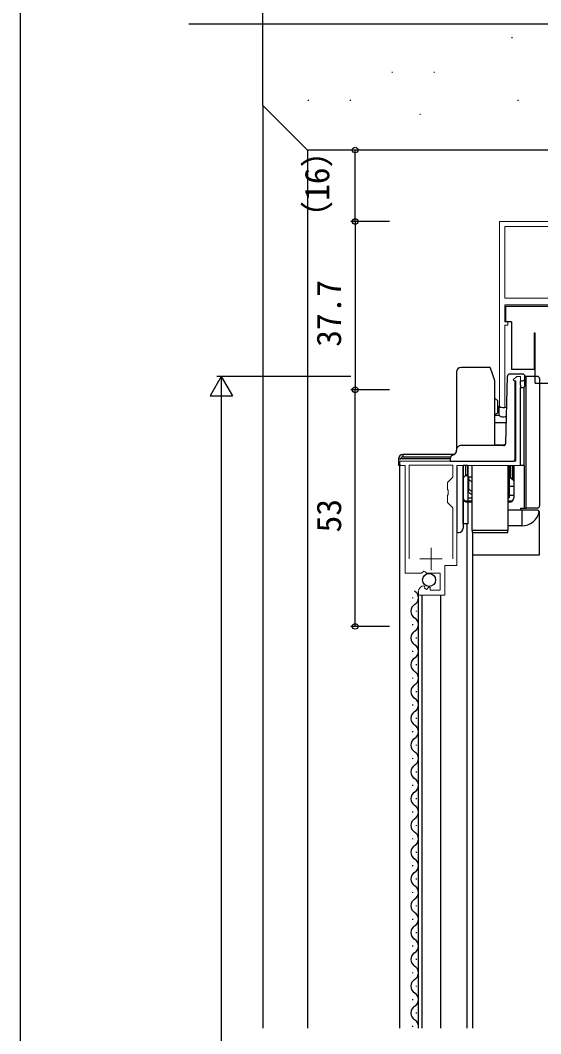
# Model space of a CAD drawing. Units: millimetres, scale not verified. Extents: x -437 to 438, y -331 to 329.
# Drawn here: x -436.8 to -320.2, y -22.6 to 204.5 of the extents above; entities that cross this region are included whole.
import ezdxf
from ezdxf.enums import TextEntityAlignment as Align

# ---------------------------------------------------------------- set-up
doc = ezdxf.new("R2010")
doc.units = ezdxf.units.MM
doc.header["$LTSCALE"] = 2
doc.layers.add('0-2_YKK_11', color=7, linetype='Continuous', lineweight=18)
for name, color, linetype in [('0-4_YKK_12', 2, 'Continuous'), ('0-5_YKK_13', 4, 'Continuous'), ('0-7_YKK_D', 6, 'Continuous'), ('0-8_YKK_ZWAK', 7, 'Continuous'), ('0-9_YSS_K', 3, 'Continuous'), ('0-A_YSS_KE', 3, 'Continuous')]:
    doc.layers.add(name, color=color, linetype=linetype)
doc.styles.add('ＭＳ ゴシック', font='')
doc.styles.get('ＭＳ ゴシック').set_extended_font_data('MS Gothic')

msp = doc.modelspace()

# ---------------------------------------------------------------- linework, layer by layer
at = {"layer": '0-2_YKK_11'}
for p, q in [((-344.8, 86.3), (-344.8, 81.3)), ((-347.3, 83.8), (-342.3, 83.8))]:
    msp.add_line(p, q, dxfattribs=at)
at = {"layer": '0-2_YKK_11', "color": 211}
for points in [[(-309.2, 140.7), (-328.3, 140.7), (-328.3, 136.9), (-327.6, 136.9), (-327.6, 136.2), (-328.3, 136.2), (-328.3, 117.7), (-329.5, 117.7), (-329.5, 159.4), (-306.2, 159.4)], [(-304.773, 142.2), (-328.3, 142.2), (-328.3, 158.3), (-309.1, 158.3), (-309.1, 155.7), (-301, 155.7), (-301, 147.877)]]:
    msp.add_lwpolyline(points, dxfattribs=at)
at = {"layer": '0-2_YKK_11'}
for points in [[(-347.6, 76.505), (-347.6, 75.7), (-341.7, 75.7), (-341.7, 82.3), (-339, 82.3), (-339, 104.7), (-324.8, 104.7), (-324.8, 124.7), (-325.6, 124.7), (-326.4, 123.9), (-326.2, 123.7), (-325.8, 123.7), (-325.8, 105.7)], [(-325.8, 105.7), (-351.8, 105.7), (-351.8, 104.7), (-350.6, 104.7), (-350.6, 80.6), (-346.969, 80.6), (-346.429, 81.053), (-346.1, 80.9), (-345.8, 80.6), (-342.8, 80.6), (-342.8, 76.8), (-345, 76.8), (-345, 77.434), (-345.247, 77.536), (-345.824, 76.959), (-346.292, 77.229), (-346.207, 77.548), (-346.418, 77.799)], [(-339.9, 83.8), (-339.9, 95.25), (-341.1, 96.45), (-341.1, 98.029), (-340.957, 98.221), (-340.957, 99.179), (-341.1, 99.371), (-341.1, 100.95), (-339.9, 102.15), (-339.9, 104.8), (-349.7, 104.8), (-349.7, 83.8)]]:
    msp.add_lwpolyline(points, dxfattribs=at)
msp.add_arc((-346.3, 76.505), 1.3, 95.2159, 180.00002, dxfattribs=at)
at = {"layer": '0-4_YKK_12'}
for p, q in [((-351.8, -21.301), (-351.8, 104.7)), ((-336.7, -21.301), (-336.7, 91.7)), ((-335.5, 89.697), (-335.5, -21.301)), ((-348.86, 74.993), (-348.86, 75.193)), ((-347.6, -21.301), (-347.6, 76.507)), ((-346.8, -21.301), (-346.8, 75.7)), ((-342.6, -21.301), (-342.6, 75.7)), ((-348.1, 71.993), (-348.1, 72.193)), ((-348.86, 68.993), (-348.86, 69.193)), ((-348.1, 65.993), (-348.1, 66.193)), ((-348.86, 62.993), (-348.86, 63.193)), ((-348.1, 59.993), (-348.1, 60.193)), ((-348.86, 56.993), (-348.86, 57.193)), ((-348.1, 53.993), (-348.1, 54.193)), ((-348.86, 50.993), (-348.86, 51.193)), ((-348.1, 47.993), (-348.1, 48.193)), ((-348.86, 44.993), (-348.86, 45.193)), ((-348.1, 41.993), (-348.1, 42.193)), ((-348.86, 38.993), (-348.86, 39.193)), ((-348.1, 35.993), (-348.1, 36.193)), ((-348.86, 32.993), (-348.86, 33.193)), ((-348.1, 29.993), (-348.1, 30.193)), ((-348.86, 26.993), (-348.86, 27.193)), ((-348.1, 23.993), (-348.1, 24.193)), ((-348.86, 20.993), (-348.86, 21.193)), ((-348.1, 17.993), (-348.1, 18.193)), ((-348.86, 14.993), (-348.86, 15.193)), ((-348.1, 11.993), (-348.1, 12.193)), ((-348.86, 8.993), (-348.86, 9.193)), ((-348.1, 5.993), (-348.1, 6.193)), ((-348.86, 2.993), (-348.86, 3.193)), ((-348.1, -0.007), (-348.1, 0.193)), ((-348.86, -3.007), (-348.86, -2.807)), ((-348.1, -6.007), (-348.1, -5.807)), ((-348.86, -9.007), (-348.86, -8.807)), ((-348.1, -12.007), (-348.1, -11.807)), ((-348.86, -15.007), (-348.86, -14.807)), ((-348.1, -18.007), (-348.1, -17.807)), ((-348.86, -21.007), (-348.86, -20.807))]:
    msp.add_line(p, q, dxfattribs=at)
for centre, start, end in [((-349.318, 75.093), 299.20255, 60.79746), ((-347.642, 72.093), 119.20255, 240.79746), ((-349.318, 69.093), 299.20255, 60.79746), ((-347.642, 66.093), 119.20255, 240.79746), ((-349.318, 63.093), 299.20255, 60.79746), ((-347.642, 60.093), 119.20255, 240.79746), ((-349.318, 57.093), 299.20255, 60.79746), ((-347.642, 54.093), 119.20255, 240.79746), ((-349.318, 51.093), 299.20255, 60.79746), ((-347.642, 48.093), 119.20255, 240.79746), ((-349.318, 45.093), 299.20255, 60.79746), ((-347.642, 42.093), 119.20255, 240.79746), ((-349.318, 39.093), 299.20255, 60.79746), ((-347.642, 36.093), 119.20255, 240.79746), ((-349.318, 33.093), 299.20255, 60.79746), ((-347.642, 30.093), 119.20255, 240.79746), ((-349.318, 27.093), 299.20255, 60.79746), ((-347.642, 24.093), 119.20255, 240.79746), ((-349.318, 21.093), 299.20255, 60.79746), ((-347.642, 18.093), 119.20255, 240.79746), ((-349.318, 15.093), 299.20255, 60.79746), ((-347.642, 12.093), 119.20255, 240.79746), ((-349.318, 9.093), 299.20255, 60.79746), ((-347.642, 6.093), 119.20255, 240.79746), ((-349.318, 3.093), 299.20255, 60.79746), ((-347.642, 0.093), 119.20255, 240.79746), ((-349.318, -2.907), 299.20255, 60.79746), ((-347.642, -5.907), 119.20255, 240.79746), ((-349.318, -8.907), 299.20255, 60.79746), ((-347.642, -11.907), 119.20255, 240.79746), ((-349.318, -14.907), 299.20255, 60.79746), ((-347.642, -17.907), 119.20255, 240.79746), ((-349.318, -20.907), 346.74301, 60.79746)]:
    msp.add_arc(centre, 1.718, start, end, dxfattribs=at)
at = {"layer": '0-5_YKK_13'}
for p, q in [((-328.1, 136.9), (-328.1, 140.4)), ((-326.8, 136.9), (-328.1, 136.9)), ((-326.8, 136.9), (-326.8, 126.2)), ((-321.5, 134.4), (-321.7, 134.4)), ((-321.7, 134.4), (-321.7, 126.2)), ((-321.5, 123.2), (-321.5, 134.4)), ((-339.1, 125.697), (-339.1, 108.197)), ((-331.592, 126.697), (-338.1, 126.697)), ((-331.228, 125.697), (-331.592, 126.697)), ((-326.937, 125.197), (-327.212, 125.197)), ((-326.981, 125.197), (-327.212, 125.197)), ((-324.3, 125.197), (-326.937, 125.197)), ((-321.7, 126.2), (-326.8, 126.2)), ((-328.088, 109.686), (-327.712, 124.71)), ((-326, 106.197), (-326, 123.697)), ((-324.8, 123.697), (-324.3, 123.697)), ((-324.8, 122.697), (-324.8, 123.697)), ((-323.5, 124.7), (-323.8, 124.7)), ((-323.8, 124.197), (-323.8, 124.697)), ((-323.8, 122.697), (-323.8, 124.197)), ((-321, 124.7), (-323.5, 124.7)), ((-323.5, 95.2), (-323.5, 124.7)), ((-321.5, 123.2), (-309.9, 123.2)), ((-320.5, 124.2), (-320.5, 95.7)), ((-324.8, 104.7), (-324.8, 122.197)), ((-330.5, 119.85), (-329.85, 119.2)), ((-330.5, 116.189), (-329.85, 116.564)), ((-330.5, 115.986), (-329.583, 115.986)), ((-329.85, 118), (-329.583, 118)), ((-330.5, 114.386), (-327.97, 114.386)), ((-328.53, 109.197), (-338.1, 109.197)), ((-330.5, 109.345), (-328.45, 109.345)), ((-339.674, 107.2), (-351.1, 107.2)), ((-352.1, 106.2), (-351.6, 106.2)), ((-352.1, 106.2), (-352.1, 104.7)), ((-351.6, 104.7), (-352.1, 104.7)), ((-340.5, 106.2), (-351.6, 106.2)), ((-340.5, 106.197), (-340.5, 105.697)), ((-340.5, 105.7), (-326.5, 105.697)), ((-336.6, 104.7), (-337.6, 104.7)), ((-337.6, 104.697), (-337.6, 91.7)), ((-337.6, 91.697), (-337.6, 104.697)), ((-337.1, 104.697), (-337.1, 102.5)), ((-336.6, 104.697), (-336.6, 91.7)), ((-335.6, 90.197), (-335.6, 104.697)), ((-327.6, 104.697), (-327.6, 90.197)), ((-327.45, 103.1), (-327.45, 104.697)), ((-327.3, 104.697), (-327.3, 97.5)), ((-327, 104.697), (-327, 102)), ((-326.55, 104.697), (-326.55, 101.65)), ((-326.3, 105.739), (-326.3, 105.697)), ((-326.3, 104.7), (-326.3, 97.503)), ((-324, 104.7), (-323.933, 104.7)), ((-339, 104.397), (-339, 91.697)), ((-337.1, 102.5), (-337.6, 102)), ((-337.1, 102.5), (-336.6, 102.5)), ((-327.45, 103.1), (-327.6, 103.1)), ((-327.45, 101.626), (-327.45, 103.1)), ((-335.6, 102.1), (-336.6, 102.1)), ((-336.45, 102.1), (-336.45, 99.956)), ((-336.45, 99.172), (-336.45, 99.956)), ((-327.45, 101.626), (-327.45, 99.172)), ((-327, 102.1), (-327.3, 102.1)), ((-327.3, 102), (-327, 102)), ((-327.3, 101.6), (-327.3, 97.672)), ((-326.3, 100), (-327.3, 100)), ((-327, 102), (-326.3, 101.3)), ((-327.45, 98.835), (-327.45, 99.172)), ((-326.3, 98), (-327.3, 98)), ((-337.314, 96.8), (-335.6, 96.8)), ((-336.6, 97.5), (-335.6, 97.5)), ((-335.6, 96.5), (-336.6, 96.5)), ((-327.6, 97.5), (-327.3, 97.5)), ((-327.6, 96.8), (-326.586, 96.8)), ((-327.3, 96.5), (-327.6, 96.5)), ((-324.8, 94.7), (-327.6, 94.7)), ((-324.8, 95.2), (-324.8, 94.7)), ((-324.8, 95.2), (-323.933, 95.2)), ((-324.5, 94.7), (-324.8, 94.7)), ((-321, 94.7), (-324.5, 94.7)), ((-324.5, 94.7), (-324.5, 91.2)), ((-321, 95.2), (-323.5, 95.2)), ((-339, 91.697), (-339, 89.697)), ((-336.6, 91.7), (-337.6, 91.7)), ((-337.6, 91.697), (-337.6, 90.697)), ((-324.5, 91.2), (-327.6, 91.2)), ((-339, 89.697), (-338.6, 89.697)), ((-335.6, 90.197), (-335.6, 89.697)), ((-327.6, 90.197), (-335.6, 90.197)), ((-335.5, 89.697), (-335.5, 84.7))]:
    msp.add_line(p, q, dxfattribs=at)
for points in [[(-328.1, 140.4), (-309.2, 140.4), (-309.2, 135.4)], [(-330.5, 109.197), (-330.5, 123.697), (-331.228, 125.697)], [(-324.8, 122.697), (-324.8, 122.197), (-324.3, 122.197)], [(-324, 122.297), (-324, 104.7), (-324.8, 104.7)], [(-329.85, 116.564), (-329.85, 118.2), (-329.85, 119.2)], [(-329.583, 115.986), (-329.583, 116.621), (-329.583, 118)], [(-329.583, 115.986), (-329.377, 115.842), (-329.15, 115.732), (-328.907, 115.664), (-328.656, 115.64), (-328.405, 115.662), (-328.162, 115.728), (-327.934, 115.835)], [(-328.172, 109.419), (-328.306, 109.365), (-328.45, 109.345)], [(-351.1, 107.2), (-351.1, 106.7), (-340.364, 106.7)], [(-336.65, 104.697), (-336.65, 102.6), (-337.1, 102.6)], [(-327.3, 101.6), (-327.3, 104.697), (-327.3, 97.672)], [(-327, 104.697), (-327, 102.1), (-326.55, 101.65)], [(-323.933, 104.7), (-323.933, 95.2), (-323.5, 95.2)], [(-336.45, 99.956), (-336.434, 99.78), (-336.388, 99.609), (-336.311, 99.449), (-336.208, 99.305), (-336.081, 99.181), (-335.934, 99.082), (-335.772, 99.009), (-335.6, 98.969)], [(-335.6, 101.103), (-335.768, 101.149), (-335.925, 101.227), (-336.064, 101.332), (-336.184, 101.46), (-336.283, 101.604), (-336.359, 101.762), (-336.412, 101.928), (-336.441, 102.1)], [(-335.6, 98.217), (-335.868, 98.288), (-336.104, 98.437), (-336.29, 98.645), (-336.41, 98.897), (-336.45, 99.172)], [(-327.45, 99.172), (-327.468, 99.032), (-327.52, 98.902), (-327.6, 98.786)], [(-327.45, 98.835), (-327.467, 98.647), (-327.517, 98.464), (-327.6, 98.294)], [(-335.5, 84.7), (-320.5, 84.7), (-320.5, 94.2)], [(-335.6, 89.697), (-327.6, 89.697), (-327.6, 90.197)]]:
    msp.add_lwpolyline(points, dxfattribs=at)
msp.add_circle((-345.25, 79.1), 1.45, dxfattribs=at)
for centre, radius, start, end in [((-338.1, 125.697), 1, 90, 180), ((-327.212, 124.697), 0.5, 90, 178.59347), ((-324.3, 124.697), 0.5, 0, 90), ((-324.3, 124.197), 0.5, 270, 0), ((-324.3, 122.697), 0.5, 270, 0), ((-321, 124.2), 0.5, 0, 90), ((-328.65, 119.3), 1.6, 234.34091, 298.65952), ((-338.1, 108.197), 1, 90, 182.62119), ((-328.588, 109.697), 0.5, 270.0285, 358.1907), ((-351.1, 106.2), 1, 90, 180), ((-351.1, 106.2), 0.5, 90, 180), ((-339.5, 106.197), 1, 107.39477, 180), ((-340.098, 108.106), 1, 287.39477, 2.62119), ((-326.5, 106.197), 0.5, 270, 0), ((-327.65, 101.6), 0.35, 278.21321, 0), ((-336.6, 97.5), 1, 180, 270), ((-327.3, 97.5), 1, 270, 0), ((-321, 95.7), 0.5, 270, 0), ((-324.5, 95.2), 4, 270, 349.26743), ((-321, 94.2), 0.5, 30.67705, 90), ((-321, 94.2), 0.5, 0, 30.67705), ((-338.6, 90.697), 1, 270, 0)]:
    msp.add_arc(centre, radius, start, end, dxfattribs=at)
msp.add_ellipse((-327.8, 97.672), major_axis=(0.5, 0), ratio=0.34202, start_param=5.1239058, end_param=7.4424648, dxfattribs=at)
at = {"layer": '0-7_YKK_D'}
for p, q in [((-361.8, 159.4), (-361.8, 175.4)), ((-354.1, 159.4), (-362.8, 159.4)), ((-354.1, 159.4), (-362.8, 159.4)), ((-361.8, 159.4), (-361.8, 121.7)), ((-391.8, 124.7), (-394.3, 120.37)), ((-362.8, 124.7), (-392.8, 124.7)), ((-391.8, 124.7), (-389.3, 120.37)), ((-391.8, 124.7), (-391.8, 116.04)), ((-394.3, 120.37), (-389.3, 120.37)), ((-354.1, 121.7), (-362.8, 121.7)), ((-354.1, 121.7), (-362.8, 121.7)), ((-361.8, 68.7), (-361.8, 121.7)), ((-391.8, 119.7), (-391.8, -203.803)), ((-354.1, 68.7), (-362.8, 68.7))]:
    msp.add_line(p, q, dxfattribs=at)
msp.add_lwpolyline([(-299.5, 189.282), (-300.963, 191.37), (-309.506, 203.572), (-399.05, 203.572)], dxfattribs=at)
for centre in [(-361.8, 175.4), (-361.8, 159.4), (-361.8, 159.4), (-361.8, 121.7), (-361.8, 121.7), (-361.8, 68.7)]:
    msp.add_circle(centre, 0.637, dxfattribs=at)
at = {"layer": '0-8_YKK_ZWAK'}
msp.add_line((-436.8, 293.7), (-436.8, -331.3), dxfattribs=at)
at = {"layer": '0-9_YSS_K'}
for p, q in [((-326.795, 200.575), (-326.595, 200.575)), ((-353.611, 192.839), (-353.411, 192.839)), ((-344.224, 192.839), (-344.024, 192.839)), ((-372.386, 186.581), (-372.186, 186.581)), ((-362.998, 186.581), (-362.798, 186.581)), ((-325.45, 186.581), (-325.25, 186.581)), ((-382.502, 185.4), (-382.502, -21.301)), ((-347.353, 183.452), (-347.153, 183.452)), ((-372.502, 175.4), (-372.503, -21.301))]:
    msp.add_line(p, q, dxfattribs=at)
at = {"layer": '0-A_YSS_KE'}
for p, q in [((-382.502, 185.4), (-382.503, 243.7)), ((-372.503, 175.4), (-382.503, 185.4))]:
    msp.add_line(p, q, dxfattribs=at)
msp.add_lwpolyline([(-299.5, 175.4), (-299.5, 185.4), (-309.5, 185.4), (-309.5, 175.4), (-372.503, 175.4)], dxfattribs=at)

# ---------------------------------------------------------------- texts
at = {"layer": '0-7_YKK_D', "style": 'ＭＳ ゴシック'}
for s, p in [('（16）', (-365.945, 156.512)), ('37.7', (-363.3, 131.324)), ('53', (-363.3, 89.745))]:
    msp.add_text(s, height=5.499, rotation=90, dxfattribs=at).set_placement(p, align=Align.BOTTOM_LEFT)

doc.saveas('drawing.dxf')
